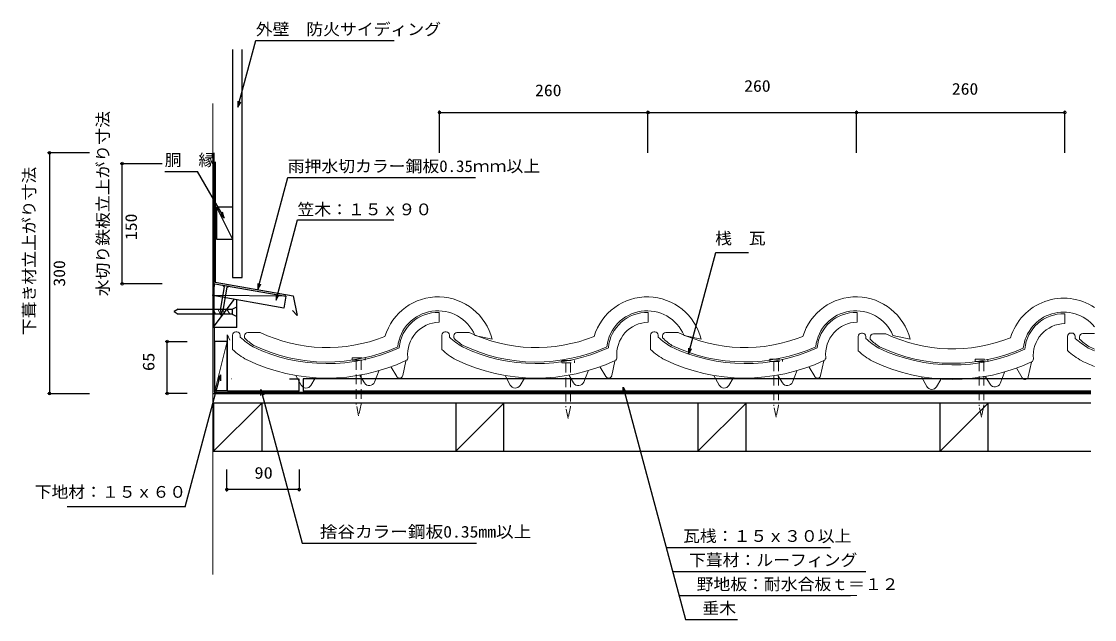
# Model space of a CAD drawing. Units: millimetres, scale not verified. Extents: x -672 to 666, y -370 to 376.
import ezdxf
from ezdxf.enums import TextEntityAlignment as Align

# ---------------------------------------------------------------- set-up
doc = ezdxf.new("R2010")
doc.units = ezdxf.units.MM
doc.header["$LTSCALE"] = 10
doc.linetypes.add('DASHED1', pattern=[1.8, 1.2, -0.6])
doc.linetypes.add('DASHED3', pattern=[4, 3, -1])
doc.layers.add('0-0_LAYER001', color=4, linetype='Continuous', lineweight=18)
doc.layers.add('0-1_ADD_LINE', color=7, linetype='Continuous')
doc.styles.add('ＭＳ ゴシック', font='')
doc.styles.get('ＭＳ ゴシック').set_extended_font_data('MS Gothic')

msp = doc.modelspace()

# ---------------------------------------------------------------- linework, layer by layer
at = {"layer": '0-0_LAYER001', "color": 2}
for p, q in [((-408.61, 341.38), (-408.61, 56.96)), ((-396.61, 56.96), (-396.61, 341.38)), ((-150.54, 264.97), (-150.54, 212.47)), ((-150.54, 262.47), (109.46, 262.47)), ((109.46, 264.97), (109.46, 212.47)), ((109.46, 262.47), (369.46, 262.47)), ((369.46, 264.97), (369.46, 212.47)), ((369.46, 262.47), (629.46, 262.47)), ((629.46, 264.97), (629.46, 212.47)), ((-639.55, 212.29), (-587.05, 212.29)), ((-637.05, -87.71), (-637.05, 212.29)), ((-430.23, 51.03), (-430.23, 201.03)), ((-548.69, 198.92), (-496.19, 198.92)), ((-546.19, 48.92), (-546.19, 198.92)), ((-428.61, 144.5), (-408.61, 104.5)), ((-408.61, 56.96), (-396.61, 56.96)), ((-548.69, 48.92), (-496.19, 48.92)), ((-341.99, 33.44), (-430.62, 49.07)), ((-332.83, 33.86), (-430.23, 51.03)), ((-418.89, 45.38), (-423.58, 18.79)), ((-412.4, 45.86), (-421.17, 47.4)), ((-418.89, 45.38), (-421.17, 47.4)), ((-415.24, 44.74), (-419.93, 18.14)), ((-415.24, 44.74), (-412.4, 45.86)), ((-344.59, 18.67), (-433.23, 34.3)), ((-433.23, -5.7), (-406.73, 29.62)), ((-403.23, -5.7), (-403.23, 29.01)), ((-341.99, 33.44), (-344.59, 18.67)), ((-332.83, 33.86), (-328.13, 9.49)), ((-433.23, 10.05), (-433.23, 18.55)), ((-433.23, 17.3), (-409.23, 17.3)), ((-429.28, 11.3), (-432.75, 17.3)), ((-423.56, 11.3), (-427.02, 17.3)), ((-423.37, 9.9), (-423.58, 18.79)), ((-419.93, 18.14), (-423.37, 9.9)), ((-417.84, 11.3), (-421.3, 17.3)), ((-412.11, 11.3), (-415.58, 17.3)), ((-409.23, 17.3), (-403.23, 20.3)), ((-409.23, 11.3), (-409.23, 17.3)), ((-403.23, 8.3), (-403.23, 20.3)), ((-328.13, 9.49), (-334.01, 15.61)), ((-433.23, 11.3), (-409.23, 11.3)), ((-403.23, 8.3), (-409.23, 11.3)), ((-403.23, -5.7), (-433.23, -5.7)), ((-492.8, -22.97), (-465.3, -22.97)), ((-490.3, -87.71), (-490.3, -22.97)), ((-430.67, -22.71), (-430.67, -84.65)), ((-415.67, -22.71), (-430.67, -22.71)), ((-414.71, -84.71), (-414.71, -14.68)), ((-414.71, -14.68), (-412.04, -21.2)), ((-410.54, -69.71), (-409.89, -69.71)), ((-320.67, -69.71), (-320.67, -84.71)), ((-320.67, -69.71), (661.68, -69.71)), ((-150.54, -69.71), (-149.89, -69.71)), ((78.68, -80.09), (156.29, -369.72)), ((109.46, -69.71), (110.11, -69.71)), ((369.46, -69.71), (370.11, -69.71)), ((629.46, -69.71), (630.11, -69.71)), ((-639.55, -87.71), (-587.05, -87.71)), ((-492.8, -87.71), (-465.3, -87.71)), ((-432.23, -87.71), (661.68, -87.71)), ((-325.67, -84.71), (-414.71, -84.71)), ((-320.67, -84.71), (661.68, -84.71)), ((-372.23, -99.71), (-432.23, -159.71)), ((-432.23, -99.71), (661.68, -99.71)), ((-70.23, -99.71), (-130.23, -159.71)), ((231.77, -99.71), (171.77, -159.71)), ((533.77, -99.71), (473.77, -159.71)), ((-432.23, -159.71), (661.68, -159.71)), ((-415.67, -210.03), (-415.67, -182.53)), ((-325.67, -210.03), (-325.67, -182.53)), ((-415.67, -207.53), (-325.67, -207.53)), ((132.19, -279.78), (337.01, -279.78)), ((139.57, -309.76), (381.19, -309.76)), ((149.12, -339.85), (370.06, -339.85)), ((156.29, -369.72), (220.92, -369.72))]:
    msp.add_line(p, q, dxfattribs=at)
at = {"layer": '0-0_LAYER001', "color": 3}
msp.add_line((-433.23, 273.66), (-433.23, -313.47), dxfattribs=at)
at = {"layer": '0-0_LAYER001', "color": 2, "linetype": 'DASHED3'}
for q in [(-431.73, 212.29), (661.68, -86.21)]:
    msp.add_line((-431.73, -86.21), q, dxfattribs=at)
at = {"layer": '0-0_LAYER001', "color": 2, "linetype": 'DASHED1'}
for p, q in [((-481.23, 14.3), (-476.23, 17.3)), ((-476.23, 11.3), (-481.23, 14.3)), ((-476.23, 17.3), (-433.23, 17.3)), ((-476.23, 11.3), (-433.23, 11.3))]:
    msp.add_line(p, q, dxfattribs=at)
at = {"layer": '0-0_LAYER001'}
for p, q in [((-151.04, 13.26), (-151.04, 1.13)), ((109.79, 13.26), (109.79, 1.13)), ((370.21, 13.28), (370.21, 1.15)), ((629.13, 11.61), (629.13, -0.52)), ((-403.08, -11.11), (-404.54, -11.11)), ((-389.54, -11.72), (-374.21, -11.72)), ((-142.25, -11.11), (-143.71, -11.11)), ((-128.71, -11.72), (-113.39, -11.72)), ((118.18, -11.09), (116.71, -11.09)), ((131.71, -11.7), (147.04, -11.7)), ((377.09, -12.76), (375.63, -12.76)), ((390.63, -13.37), (405.96, -13.37)), ((638.2, -12.45), (636.74, -12.45)), ((651.74, -13.06), (666.34, -13.06)), ((-408.54, -15.11), (-408.54, -32.94)), ((-399.08, -15.11), (-399.08, -17.77)), ((-393.54, -15.72), (-393.54, -18.57)), ((-147.71, -15.11), (-147.71, -32.94)), ((-138.25, -15.11), (-138.25, -17.77)), ((-132.71, -15.72), (-132.71, -18.57)), ((-85.02, -20.03), (-106.31, -15.37)), ((112.71, -15.09), (112.71, -32.92)), ((122.18, -15.09), (122.18, -17.74)), ((127.71, -15.7), (127.71, -18.54)), ((175.81, -20.03), (154.51, -15.37)), ((371.63, -16.76), (371.63, -34.59)), ((381.09, -16.76), (381.09, -19.41)), ((386.63, -17.37), (386.63, -20.21)), ((436.23, -20), (414.94, -15.34)), ((632.74, -16.45), (632.74, -34.28)), ((642.2, -16.45), (642.2, -19.1)), ((647.74, -17.06), (647.74, -19.9)), ((-192.56, -47.31), (-196.45, -65.34)), ((68.27, -47.31), (64.37, -65.34)), ((328.7, -47.28), (324.8, -65.31)), ((587.62, -48.95), (583.72, -66.98)), ((-323.05, -77.35), (-329.62, -65.2)), ((-244.05, -74.64), (-249.71, -65.2)), ((-231.54, -73.61), (-225.59, -58.57)), ((-203.89, -66.67), (-210.81, -54.95)), ((-62.23, -77.35), (-68.79, -65.2)), ((16.78, -74.64), (11.11, -65.2)), ((29.29, -73.61), (35.24, -58.57)), ((56.93, -66.67), (50.01, -54.95)), ((198.2, -77.32), (191.64, -65.17)), ((277.21, -74.61), (271.54, -65.17)), ((289.72, -73.59), (295.67, -58.54)), ((317.36, -66.64), (310.44, -54.92)), ((457.12, -78.99), (450.55, -66.85)), ((536.12, -76.28), (530.46, -66.85)), ((548.63, -75.26), (554.58, -60.21)), ((576.28, -68.31), (569.36, -56.59)), ((-310.93, -77.68), (-305.5, -68.82)), ((-50.1, -77.68), (-44.67, -68.82)), ((210.33, -77.65), (215.76, -68.79)), ((469.24, -79.32), (474.67, -70.46))]:
    msp.add_line(p, q, dxfattribs=at)
at = {"layer": '0-0_LAYER001', "color": 1}
msp.add_line((-415.67, -24.65), (-430.67, -84.65), dxfattribs=at)
at = {"layer": '0-0_LAYER001', "color": 1, "linetype": 'DASHED1'}
for p, q in [((-254.35, -46.29), (-254.35, -101.43)), ((-248.35, -46.29), (-248.35, -101.18)), ((6.84, -49.75), (6.84, -104.89)), ((12.84, -49.75), (12.84, -104.64)), ((266.3, -48.02), (266.3, -103.16)), ((272.3, -48.02), (272.3, -102.91)), ((522.31, -48.02), (522.31, -103.16)), ((528.31, -48.02), (528.31, -102.91)), ((-251.4, -115.69), (-254.35, -101.43)), ((-248.35, -101.18), (-251.4, -115.69)), ((9.79, -119.15), (6.84, -104.89)), ((12.84, -104.64), (9.79, -119.15)), ((269.25, -117.42), (266.3, -103.16)), ((272.3, -102.91), (269.25, -117.42)), ((525.26, -117.42), (522.31, -103.16)), ((528.31, -102.91), (525.26, -117.42))]:
    msp.add_line(p, q, dxfattribs=at)
at = {"layer": '0-0_LAYER001', "color": 2}
for points in [[(-401.85, 269.16), (-379.6, 352.22), (-207.1, 352.22)], [(-398.1, 275.66), (-401.85, 269.16), (-401.85, 276.66)], [(-419.14, 131.01), (-452.7, 189.14), (-493.2, 189.14)], [(-377.22, 41.99), (-339.84, 181.48), (-105.84, 181.48)], [(-421.08, 138.26), (-419.14, 131.01), (-424.44, 136.32)], [(-354.41, 28.7), (-327.65, 128.58), (-207.65, 128.58)], [(160.18, -38.69), (194.14, 88.03), (234.64, 88.03)], [(-430.62, 49.07), (-433.23, 34.3), (-341.99, 33.44)], [(-373.47, 48.48), (-377.22, 41.99), (-377.22, 49.49)], [(-350.66, 35.2), (-354.41, 28.7), (-354.41, 36.2)], [(-430.67, -84.65), (-415.67, -84.65), (-415.67, -22.71)], [(163.93, -32.2), (160.18, -38.69), (160.18, -31.19)], [(-423.6, -64.49), (-467.67, -228.96), (-614.67, -228.96)], [(-427.35, -70.99), (-423.6, -64.49), (-423.6, -71.99)], [(78.68, -87.59), (78.68, -80.09), (82.43, -86.58)], [(-373.16, -90.52), (-373.16, -83.02), (-369.41, -89.52)], [(-373.16, -83.02), (-321.86, -274.44), (-104.36, -274.44)]]:
    msp.add_lwpolyline(points, dxfattribs=at)
for points in [[(-428.61, 144.5), (-408.61, 144.5), (-408.61, 104.5), (-428.61, 104.5)], [(-432.23, -159.71), (-372.23, -159.71), (-372.23, -99.71), (-432.23, -99.71)], [(-130.23, -159.71), (-70.23, -159.71), (-70.23, -99.71), (-130.23, -99.71)], [(171.77, -159.71), (231.77, -159.71), (231.77, -99.71), (171.77, -99.71)], [(473.77, -159.71), (533.77, -159.71), (533.77, -99.71), (473.77, -99.71)]]:
    msp.add_lwpolyline(points, close=True, dxfattribs=at)
at = {"layer": '0-0_LAYER001', "color": 1, "linetype": 'DASHED1'}
for points in [[(-259.35, -43.29), (-243.35, -43.29), (-243.35, -46.29)], [(-259.35, -43.29), (-259.35, -46.29), (-243.35, -46.29)], [(1.84, -46.75), (17.84, -46.75), (17.84, -49.75)], [(1.84, -46.75), (1.84, -49.75), (17.84, -49.75)], [(261.3, -45.02), (277.3, -45.02), (277.3, -48.02)], [(261.3, -45.02), (261.3, -48.02), (277.3, -48.02)], [(517.31, -45.02), (533.31, -45.02), (533.31, -48.02)], [(517.31, -45.02), (517.31, -48.02), (533.31, -48.02)]]:
    msp.add_lwpolyline(points, dxfattribs=at)
at = {"layer": '0-0_LAYER001', "color": 2}
for centre in [(-150.54, 262.47), (109.46, 262.47), (109.46, 262.47), (369.46, 262.47), (369.46, 262.47), (629.46, 262.47), (-637.05, 212.29), (-546.19, 198.92), (-546.19, 48.92), (-490.3, -22.97), (-637.05, -87.71), (-490.3, -87.71), (-415.67, -207.53), (-325.67, -207.53)]:
    msp.add_circle(centre, 1.7, dxfattribs=at)
at = {"layer": '0-0_LAYER001'}
for centre, radius, start, end in [((-152.24, -36.53), 69.21, 13.79135, 163.33506), ((108.59, -36.53), 69.21, 13.79135, 163.33506), ((369.02, -36.5), 69.21, 13.79135, 163.33506), ((627.93, -38.17), 69.21, 56.29451, 163.33506), ((-152.63, -35.04), 50.33, 23.01118, 173.62688), ((108.19, -35.04), 50.33, 23.01118, 173.62688), ((368.62, -35.02), 50.33, 23.01118, 173.62688), ((627.54, -36.69), 50.33, 39.5544, 173.62688), ((-152.63, -35.04), 48.33, 88.10985, 174.95909), ((-150.04, -39.11), 40.25, 91.42239, 185.22383), ((108.19, -35.04), 48.33, 88.10985, 174.95909), ((110.78, -39.11), 40.25, 91.42239, 185.22383), ((368.62, -35.02), 48.33, 88.10985, 174.95909), ((371.21, -39.08), 40.25, 91.42239, 185.22383), ((627.54, -36.69), 48.33, 88.10985, 174.95909), ((-404.54, -15.11), 4, 90, 180), ((-403.08, -15.11), 4, 0, 90), ((-389.54, -15.72), 4, 90, 180), ((-290.71, 163.97), 194.52, 244.57801, 291.77512), ((-143.71, -15.11), 4, 90, 180), ((-142.25, -15.11), 4, 0, 90), ((-128.71, -15.72), 4, 90, 180), ((-29.88, 163.97), 194.52, 244.57801, 291.77512), ((116.71, -15.09), 4, 90, 180), ((118.18, -15.09), 4, 0, 90), ((131.71, -15.7), 4, 90, 180), ((230.55, 163.99), 194.52, 244.57801, 291.77512), ((375.63, -16.76), 4, 90, 180), ((377.09, -16.76), 4, 0, 90), ((390.63, -17.37), 4, 90, 180), ((489.46, 162.32), 194.52, 244.57801, 291.77512), ((630.13, -40.75), 40.25, 91.42239, 185.22383), ((636.74, -16.45), 4, 90, 180), ((638.2, -16.45), 4, 0, 90), ((651.74, -17.06), 4, 90, 180), ((-299.22, 100.39), 154.7, 229.79872, 237.31521), ((-341.65, 33.69), 73.65, 225.20484, 236.85618), ((-38.4, 100.39), 154.7, 229.79872, 237.31521), ((-80.83, 33.69), 73.65, 225.20484, 236.85618), ((222.03, 100.42), 154.7, 229.79872, 237.31521), ((179.6, 33.72), 73.65, 225.20484, 236.85618), ((480.95, 98.75), 154.7, 229.79872, 237.31521), ((438.52, 32.05), 73.65, 225.20484, 236.85618), ((742.06, 99.06), 154.7, 229.79872, 237.31521), ((699.63, 32.36), 73.65, 225.20484, 236.85618), ((-352.74, 25.79), 81.01, 226.46691, 242.05489), ((-290.71, 163.97), 214.52, 244.57801, 294.78533), ((-290.71, 163.97), 212.52, 244.57801, 294.47764), ((-91.92, 25.79), 81.01, 226.46691, 242.05489), ((-29.88, 163.97), 214.52, 244.57801, 294.78533), ((-29.88, 163.97), 212.52, 244.57801, 294.47764), ((168.51, 25.81), 81.01, 226.46691, 242.05489), ((230.55, 163.99), 214.52, 244.57801, 294.78533), ((230.55, 163.99), 212.52, 244.57801, 294.47764), ((427.43, 24.14), 81.01, 226.46691, 242.05489), ((489.46, 162.32), 214.52, 244.57801, 294.78533), ((489.46, 162.32), 212.52, 244.57801, 294.47764), ((688.54, 24.45), 81.01, 226.46691, 242.05489), ((750.57, 162.63), 214.52, 244.57801, 246.88056), ((750.57, 162.63), 212.52, 244.57801, 246.65016), ((-290.71, 163.97), 232.52, 244.57801, 295.00637), ((-194.11, -43.14), 4, 295.00637, 5.22384), ((-29.88, 163.97), 232.52, 244.57801, 295.00637), ((66.72, -43.14), 4, 295.00637, 5.22384), ((230.55, 163.99), 232.52, 244.57801, 295.00637), ((327.15, -43.11), 4, 295.00637, 5.22384), ((489.46, 162.32), 232.52, 244.57801, 295.00637), ((586.06, -44.78), 4, 295.00637, 5.22384), ((750.57, 162.63), 232.52, 244.57801, 248.76134), ((-200.45, -64.64), 4, 210.54757, 342.1399), ((60.38, -64.64), 4, 210.54757, 342.1399), ((320.81, -64.61), 4, 210.54757, 342.1399), ((-316.89, -74.02), 7, 208.39301, 328.49573), ((-238.05, -71.04), 7, 210.96375, 338.42869), ((-56.07, -74.02), 7, 208.39301, 328.49573), ((22.78, -71.04), 7, 210.96375, 338.42869), ((204.36, -74), 7, 208.39301, 328.49573), ((283.21, -71.01), 7, 210.96375, 338.42869), ((463.28, -75.67), 7, 208.39301, 328.49573), ((542.12, -72.68), 7, 210.96375, 338.42869), ((579.72, -66.28), 4, 210.54757, 342.1399)]:
    msp.add_arc(centre, radius, start, end, dxfattribs=at)
at = {"layer": '0-1_ADD_LINE'}
for p, q in [((-401.85, 269.16), (-379.6, 352.22)), ((-379.6, 352.22), (-207.1, 352.22)), ((-408.61, 341.38), (-408.61, 56.96)), ((-150.54, 212.47), (-150.54, 264.97)), ((-150.54, 262.47), (629.46, 262.47)), ((109.46, 212.47), (109.46, 264.17)), ((369.46, 212.47), (369.46, 264.17)), ((629.46, 212.47), (629.46, 264.17)), ((-587.05, 212.29), (-639.55, 212.29)), ((-637.05, 212.29), (-637.05, -87.71)), ((-431.73, -5.7), (-431.73, 212.29)), ((-430.23, 201.03), (-430.23, 51.03)), ((-548.69, 198.92), (-496.19, 198.92)), ((-546.19, 48.92), (-546.19, 198.92)), ((-493.2, 189.14), (-452.7, 189.14)), ((-377.22, 41.99), (-339.84, 181.48)), ((-339.84, 181.48), (-105.84, 181.48)), ((-428.61, 144.5), (-408.61, 104.5)), ((-419.14, 131.01), (-424.44, 136.32)), ((-354.41, 28.7), (-327.65, 128.58)), ((-327.65, 128.58), (-207.65, 128.58)), ((-428.61, 104.5), (-408.61, 104.5)), ((160.18, -38.66), (194.14, 88.03)), ((194.14, 88.03), (234.64, 88.03)), ((-496.19, 48.92), (-547.89, 48.92)), ((-341.99, 33.44), (-433.23, 34.3)), ((-406.73, 29.62), (-433.23, -5.7)), ((-403.23, -5.7), (-403.23, 29.01)), ((-409.23, 17.3), (-403.23, 20.3)), ((-409.23, 11.3), (-403.23, 8.3)), ((-431.73, -5.7), (-433.23, -5.7)), ((-492, -22.97), (-465.3, -22.97)), ((-490.3, -87.71), (-490.3, -22.97)), ((-414.71, -84.71), (-414.71, -14.68)), ((-423.6, -64.49), (-423.6, -71.99)), ((78.68, -80.09), (156.29, -369.72)), ((-638.75, -87.71), (-587.05, -87.71)), ((-465.3, -87.71), (-492, -87.71)), ((-432.23, -87.71), (661.68, -87.71)), ((-431.73, -86.21), (661.68, -86.21)), ((-325.56, -84.71), (-414.71, -84.71)), ((-373.16, -83.02), (-321.86, -274.44)), ((661.68, -84.71), (-320.67, -84.71)), ((661.68, -99.71), (-432.23, -99.71)), ((-130.23, -99.71), (-130.23, -159.71)), ((-70.23, -99.71), (-130.23, -159.71)), ((-70.23, -159.71), (-70.23, -99.71)), ((171.77, -99.71), (171.77, -159.71)), ((231.77, -99.71), (171.77, -159.71)), ((231.77, -159.71), (231.77, -99.71)), ((473.77, -159.71), (473.77, -99.71)), ((473.77, -159.71), (533.77, -99.71)), ((533.77, -159.71), (533.77, -99.71)), ((-432.23, -159.71), (661.68, -159.71)), ((-415.67, -210.03), (-415.67, -182.53)), ((-325.67, -182.53), (-325.67, -207.53)), ((-325.67, -209.23), (-325.67, -205.83)), ((-467.67, -228.96), (-614.67, -228.96)), ((-321.86, -274.44), (-104.36, -274.44)), ((132.19, -279.78), (337.01, -279.78)), ((140.22, -309.76), (381.19, -309.76)), ((149.12, -339.85), (362.12, -339.85)), ((156.29, -369.72), (220.92, -369.72))]:
    msp.add_line(p, q, dxfattribs=at)
for points in [[(-408.61, 56.96), (-396.61, 56.96), (-396.61, 341.38)], [(-401.85, 276.66), (-401.85, 269.16), (-398.1, 275.66)], [(-452.7, 189.14), (-419.14, 131.01), (-421.08, 138.26)], [(-408.61, 144.5), (-428.61, 144.5), (-428.61, 104.5)], [(-430.23, 51.03), (-332.83, 33.86), (-328.13, 9.49), (-334.01, 15.61)], [(-421.17, 47.4), (-418.89, 45.38), (-423.58, 18.79), (-423.37, 9.9), (-419.93, 18.14), (-415.24, 44.74), (-412.4, 45.86)], [(-377.22, 49.49), (-377.22, 41.99), (-373.47, 48.48)], [(-354.41, 33.56), (-354.41, 28.7), (-351.62, 33.53)], [(-476.23, 17.3), (-481.23, 14.3), (-476.23, 11.3)], [(-476.23, 17.3), (-409.23, 17.3), (-409.23, 11.3), (-476.23, 11.3)], [(-403.23, -5.7), (-431.73, -5.7), (-431.73, -86.21)], [(160.18, -31.19), (160.18, -38.69), (163.93, -32.2)], [(-467.67, -228.96), (-423.6, -64.49), (-427.35, -70.99)], [(-325.56, -84.71), (-325.56, -69.98), (-337.48, -69.98)], [(661.68, -69.71), (-320.67, -69.71), (-320.67, -84.71)], [(78.68, -87.59), (78.68, -80.09), (82.43, -86.58)], [(-373.16, -90.52), (-373.16, -83.02), (-369.41, -89.52)], [(-432.23, -99.71), (-432.23, -159.71), (-372.23, -99.71), (-372.23, -159.71)], [(-327.38, -207.53), (-325.67, -207.53), (-415.67, -207.53)]]:
    msp.add_lwpolyline(points, dxfattribs=at)
for points in [[(-341.99, 33.44), (-344.59, 18.67), (-433.23, 34.3), (-430.62, 49.07)], [(-430.67, -22.71), (-415.67, -22.71), (-415.67, -84.65), (-430.67, -84.65)]]:
    msp.add_lwpolyline(points, close=True, dxfattribs=at)

# ---------------------------------------------------------------- texts
at = {"layer": '0-0_LAYER001', "color": 7, "style": 'ＭＳ ゴシック'}
for s, width, p in [('外壁\u3000防火サイディング', 1.05, (-379.6, 354.72)), ('260', 1.1, (-31.31, 278.56)), ('260', 1.1, (229.48, 284.07)), ('260', 1.1, (488.43, 280.39)), ('胴\u3000縁', 1.05, (-493.2, 191.64)), ('雨押水切カラー鋼板0.35ｍｍ以上', 1.05, (-339.84, 183.98)), ('笠木：１５ｘ９０', 1.05, (-327.65, 130.08)), ('桟\u3000瓦', 1.05, (193.2, 93.93)), ('90', 1.15, (-381.36, -198.49)), ('下地材：１５ｘ６０', 1.05, (-655.4, -222.26)), ('\u3000捨谷カラー鋼板0.35mm以上', 1.1, (-321.86, -271.94)), ('\u3000瓦桟：１５ｘ３０以上', 1.05, (132.19, -277.28)), ('\u3000下葺材：ルーフィング', 1.05, (139.57, -307.26)), ('\u3000野地板：耐水合板ｔ＝１２', 1.05, (149.12, -337.35)), ('\u3000垂木', 1.05, (156.29, -367.22))]:
    msp.add_text(s, height=14.66, dxfattribs=dict(at, width=width)).set_placement(p, align=Align.BOTTOM_LEFT)
for s, width, p in [('水切り鉄板立上がり寸法', 1.05, (-558.54, 33.41)), ('下葺き材立上がり寸法', 1.05, (-650.54, -15.01)), ('150', 1.1, (-523.44, 103.62)), ('300', 1.1, (-613.02, 45.51)), ('65', 1.15, (-501.65, -59.8))]:
    msp.add_text(s, height=14.66, rotation=90, dxfattribs=dict(at, width=width)).set_placement(p, align=Align.BOTTOM_LEFT)

doc.saveas('drawing.dxf')
